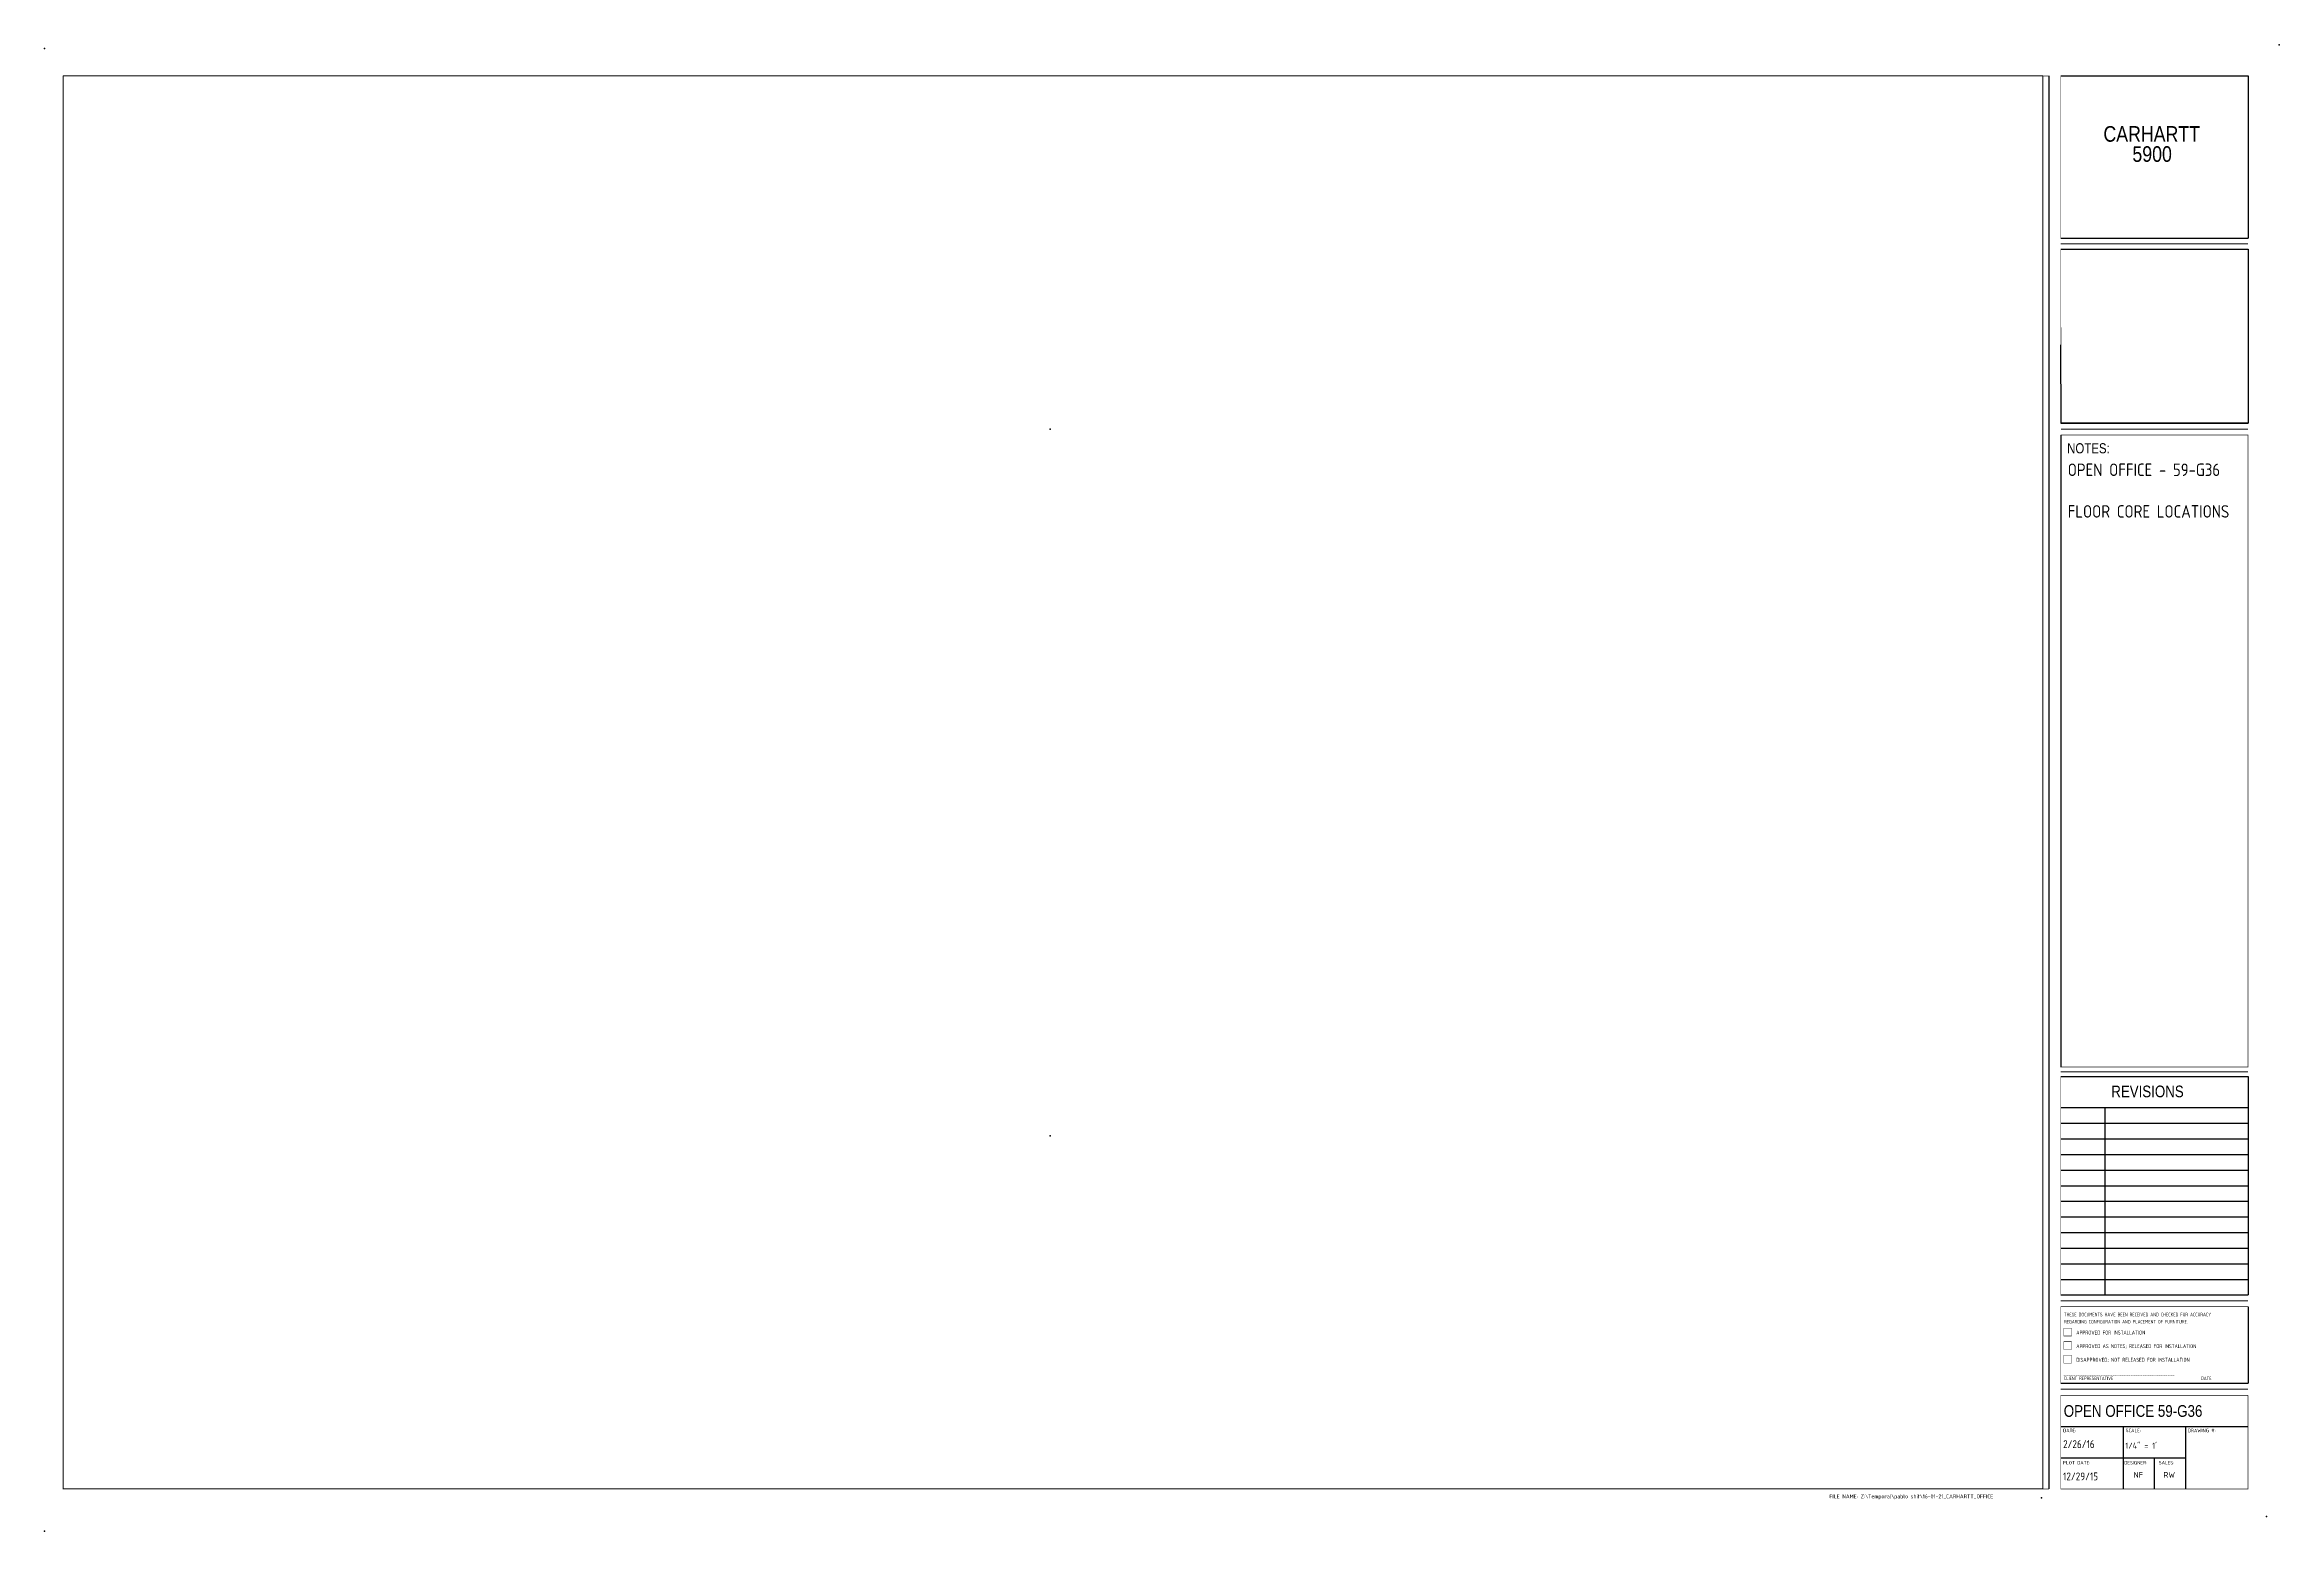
# Paper-space layout '24 x 36' of a CAD drawing. Header units: inches. Extents: x -0.3 to 35.5, y -0.7 to 23.1.
import ezdxf
from ezdxf.enums import TextEntityAlignment as Align

# ---------------------------------------------------------------- set-up
doc = ezdxf.new("R2010")
doc.units = ezdxf.units.IN
doc.header["$LTSCALE"] = 48
doc.header["$MEASUREMENT"] = 0
for name, color, linetype in [('A-FURN', 7, 'Continuous'), ('TITLE-BASESHEET', 5, 'Continuous'), ('TITLE-SIGNOFF', 200, 'Continuous'), ('TITLE-TEXT', 4, 'Continuous')]:
    doc.layers.add(name, color=color, linetype=linetype)
doc.layers.add('Mview', color=1, linetype='Continuous', plot=False)
doc.styles.add('ARCHQ', font='ARCHQUIK.SHX')
doc.styles.add('ARCHT', font='ARCHTITL.SHX', dxfattribs={"width": 0.85})
doc.styles.get("Standard").update_dxf_attribs({"font": 'archquik.shx'})

# ---------------------------------------------------------------- blocks, each defined once
blk = doc.blocks.new('titleblock2436IE')
at = {"layer": 'TITLE-BASESHEET'}
for p, q in [((31.848, 22.644), (31.848, 0.013)), ((32.042, 22.644), (35.042, 22.644)), ((35.042, 22.644), (35.042, 20.046)), ((32.042, 20.046), (35.042, 20.046)), ((32.042, 19.867), (35.042, 19.867)), ((35.042, 19.867), (35.043, 17.08)), ((32.045, 17.08), (32.044, 18.337)), ((32.043, 16.892), (32.042, 6.769)), ((32.043, 17.08), (35.043, 17.08)), ((35.043, 17.08), (32.045, 17.08)), ((32.042, 6.62), (35.042, 6.62)), ((35.042, 6.62), (35.042, 3.12)), ((32.042, 6.12), (35.042, 6.12)), ((32.747, 6.12), (32.747, 3.12)), ((32.042, 5.87), (35.042, 5.87)), ((32.042, 5.62), (35.042, 5.62)), ((32.042, 5.62), (35.042, 5.62)), ((32.042, 5.37), (35.042, 5.37)), ((32.042, 5.12), (35.042, 5.12)), ((32.042, 5.12), (35.042, 5.12)), ((32.042, 4.87), (35.042, 4.87)), ((32.042, 4.62), (35.042, 4.62)), ((32.042, 4.62), (35.042, 4.62)), ((32.042, 4.37), (35.042, 4.37)), ((32.042, 4.12), (35.042, 4.12)), ((32.042, 4.12), (35.042, 4.12)), ((32.042, 3.87), (35.042, 3.87)), ((32.042, 3.62), (35.042, 3.62)), ((32.042, 3.62), (35.042, 3.62)), ((32.042, 3.37), (35.042, 3.37)), ((32.042, 3.12), (35.042, 3.12)), ((32.042, 3.12), (35.042, 3.12)), ((35.042, 2.932), (35.042, 1.707)), ((32.042, 1.707), (35.042, 1.707)), ((32.042, 1.013), (35.042, 1.013)), ((33.04, 1.013), (33.04, 0.013)), ((34.04, 1.013), (34.04, 0.013)), ((32.042, 0.513), (34.04, 0.513)), ((33.54, 0.513), (33.54, 0.013))]:
    blk.add_line(p, q, dxfattribs=at)
at = {"layer": 'TITLE-BASESHEET', "const_width": 0.01}
for points in [[(0.036, 22.644), (0.036, 0.013), (31.848, 0.013), (31.848, 22.644)], [(32.042, 22.644), (32.042, 20.046), (35.042, 20.046), (35.042, 22.644)], [(32.043, 16.892), (32.042, 6.769), (35.042, 6.769), (35.043, 16.892)], [(32.042, 6.62), (32.042, 3.12), (35.042, 3.12), (35.042, 6.62)], [(32.042, 2.932), (32.042, 1.707), (35.042, 1.707), (35.042, 2.932)]]:
    blk.add_lwpolyline(points, close=True, dxfattribs=at)
at = {"layer": 'TITLE-BASESHEET'}
for points, const_width in [([(32.042, 19.956), (35.042, 19.956)], 0.0156), ([(32.042, 19.867), (32.043, 17.08)], 0.01), ([(35.043, 17.08), (35.042, 19.867), (32.042, 19.867)], 0.01), ([(32.043, 16.986), (35.043, 16.986)], 0.0156), ([(32.043, 17.08), (35.043, 17.08)], 0.01), ([(32.042, 6.694), (35.042, 6.694)], 0.0156), ([(32.042, 6.12), (35.042, 6.12)], 0.01), ([(32.042, 5.62), (35.042, 5.62)], 0.01), ([(32.042, 5.12), (35.042, 5.12)], 0.01), ([(32.042, 4.62), (35.042, 4.62)], 0.01), ([(32.042, 4.12), (35.042, 4.12)], 0.01), ([(32.042, 3.62), (35.042, 3.62)], 0.01), ([(32.042, 3.026), (35.042, 3.026)], 0.0156), ([(32.042, 1.61), (35.042, 1.61)], 0.0156), ([(32.042, 1.513), (35.042, 1.513)], 0.01), ([(32.042, 1.513), (32.042, 0.013), (35.042, 0.013), (35.042, 1.513)], 0.01), ([(32.042, 1.013), (35.042, 1.013)], 0.01), ([(34.04, 1.013), (34.04, 0.013)], 0.01)]:
    blk.add_lwpolyline(points, dxfattribs=dict(at, const_width=const_width))
for p in [(-0.259, 23.085), (35.542, 23.144), (15.851, 16.986), (15.851, 5.671), (31.731, -0.129), (-0.259, -0.665), (35.336, -0.428)]:
    blk.add_point(p, dxfattribs=at)
at = {"layer": 'TITLE-SIGNOFF', "const_width": 0.00596}
for points in [[(32.088, 2.59), (32.215, 2.59), (32.215, 2.463), (32.088, 2.463)], [(32.088, 2.372), (32.215, 2.372), (32.215, 2.245), (32.088, 2.245)], [(32.088, 2.155), (32.215, 2.155), (32.215, 2.027), (32.088, 2.027)]]:
    blk.add_lwpolyline(points, close=True, dxfattribs=at)
at = {"layer": 'TITLE-SIGNOFF', "style": 'ARCHQ', "width": 0.850006}
for s, height, p in [('THESE DOCUMENTS HAVE BEEN RECEIVED AND CHECKED FOR ACCURACY', 0.05693, (32.095, 2.778)), ('REGARDING CONFIGURATION AND PLACEMENT OF FURNITURE.', 0.05693, (32.095, 2.663)), ('APPROVED FOR INSTALLATION', 0.06353, (32.289, 2.486)), ('APPROVED AS NOTES; RELEASED FOR INSTALLATION', 0.06353, (32.289, 2.268)), ('CLIENT REPRESENTATIVE                                           DATE', 0.05667, (32.091, 1.757)), ('DISAPPROVED; NOT RELEASED FOR INSTALLATION', 0.06353, (32.289, 2.05))]:
    blk.add_text(s, height=height, dxfattribs=at).set_placement(p)
at = {"layer": 'TITLE-SIGNOFF', "width": 0.85}
blk.add_text('_______________________________________________________________', height=0.04583, dxfattribs=at).set_placement((32.082, 1.838))
at = {"layer": 'TITLE-TEXT', "style": 'ARCHT', "width": 0.85}
for s, height, p in [('NOTES:', 0.1613, (32.143, 16.6)), ('REVISIONS', 0.1875, (32.85, 6.286))]:
    blk.add_text(s, height=height, dxfattribs=at).set_placement(p)
at = {"layer": 'TITLE-TEXT', "style": 'ARCHQ'}
for s, height, p in [('SCALE:', 0.0553, (33.08, 0.922)), ('DRAWING #:', 0.0553, (34.076, 0.922)), ('DESIGNER:', 0.0553, (33.057, 0.406)), ('SALES:', 0.0553, (33.611, 0.406)), ('FILE NAME: Z:\\Temporal\\pablo shit\\16-01-21_CARHARTT_OFFICE', 0.0625, (28.334, -0.137))]:
    blk.add_text(s, height=height, dxfattribs=at).set_placement(p)
at = {"layer": 'TITLE-TEXT', "char_height": 0.05526, "attachment_point": 1, "style": 'ARCHQ'}
for s, insert, width in [('DATE:\\P\\P{\\H2.262x;2/26/16}', (32.078, 0.977), 0.25535), ('PLOT DATE:\\P\\P{\\H2.262x;12/29/15}', (32.078, 0.461), 0.75079)]:
    blk.add_mtext(s, dxfattribs=dict(at, insert=insert, width=width))
at = {"layer": 'TITLE-TEXT', "style": 'ARCHT'}
for tag, height, width, p in [('CLIENT', 0.25, 0.850006, (33.498, 21.59)), ('NAME', 0.25, 0.85, (33.505, 21.268)), ('ADDRESS', 0.125, 0.85, (33.505, 21.021)), ('CITY,STATE', 0.125, 0.85, (33.505, 20.814)), ('#', 0.365, 0.85, (34.507, 0.223))]:
    blk.add_attdef(tag, text='', height=height, dxfattribs=dict(at, width=width)).set_placement(p, align=Align.CENTER)
at = {"layer": 'TITLE-TEXT', "style": 'ARCHQ'}
for tag, p, height in [('DATE1', (32.105, 5.926), 0.0816), ('INIT1', (32.105, 5.703), 0.0816), ('REVISION1', (32.841, 5.929), 0.0816), ('DATE2', (32.105, 5.453), 0.0816), ('REVISION2', (32.841, 5.456), 0.0816), ('INIT2', (32.105, 5.197), 0.0816), ('DATE3', (32.105, 4.949), 0.0816), ('REVISION3', (32.841, 4.952), 0.0816), ('INIT3', (32.105, 4.699), 0.0816), ('DATE4', (32.105, 4.428), 0.0816), ('REVISION4', (32.841, 4.431), 0.0816), ('INIT4', (32.105, 4.194), 0.0816), ('DATE5', (32.105, 3.928), 0.0816), ('REVISION5', (32.841, 3.931), 0.0816), ('INIT5', (32.105, 3.694), 0.0816), ('DATE6', (32.105, 3.428), 0.0816), ('INIT6', (32.105, 3.194), 0.0816), ('REVISION6', (32.841, 3.431), 0.0816), ('DATE', (32.09, 0.658), 0.125), ('SCALE', (33.075, 0.659), 0.0938), ('PLOTDATE', (32.074, 0.171), 0.125), ('FILENAME', (32.656, -0.137), 0.0625)]:
    blk.add_attdef(tag, p, '', height=height, dxfattribs=at)
at = {"layer": 'TITLE-TEXT', "style": 'ARCHT', "width": 0.85}
blk.add_attdef('TITLE', (32.089, 1.168), '', height=0.188, dxfattribs=at)
at = {"layer": 'TITLE-TEXT', "style": 'ARCHQ'}
for tag, p in [('DRAWN', (33.283, 0.191)), ('SALES', (33.779, 0.191))]:
    blk.add_attdef(tag, text='', height=0.0938, dxfattribs=at).set_placement(p, align=Align.CENTER)

psp = doc.layouts.new('24 x 36')

# ---------------------------------------------------------------- block references
at = {"layer": 'A-FURN'}
psp.add_blockref('titleblock2436IE', (0, 0), dxfattribs=at).add_auto_attribs({'SALES': 'RW', 'DRAWN': 'NF', 'SCALE': '1/4" = 1\'', 'TITLE': 'OPEN OFFICE 59-G36', 'CLIENT': 'CARHARTT', 'NAME': '5900'})

# ---------------------------------------------------------------- texts
at = {"layer": 'A-FURN', "insert": (32.152, 16.436), "char_height": 0.2, "attachment_point": 1}
psp.add_mtext_dynamic_manual_height_columns('{\\Farchitxt|c0;OPEN OFFICE - 59-G36 \\P\\PFLOOR CORE LOCATIONS}', width=2.74221, gutter_width=1, heights=[0], dxfattribs=at)

# ---------------------------------------------------------------- viewports
at = {"layer": 'Mview'}
psp.add_viewport(center=(15.895, 11.329), size=(31.718, 22.63079), view_center_point=(655.578, 1812.725), view_height=1086.2954, dxfattribs=at)

doc.saveas('drawing.dxf')
